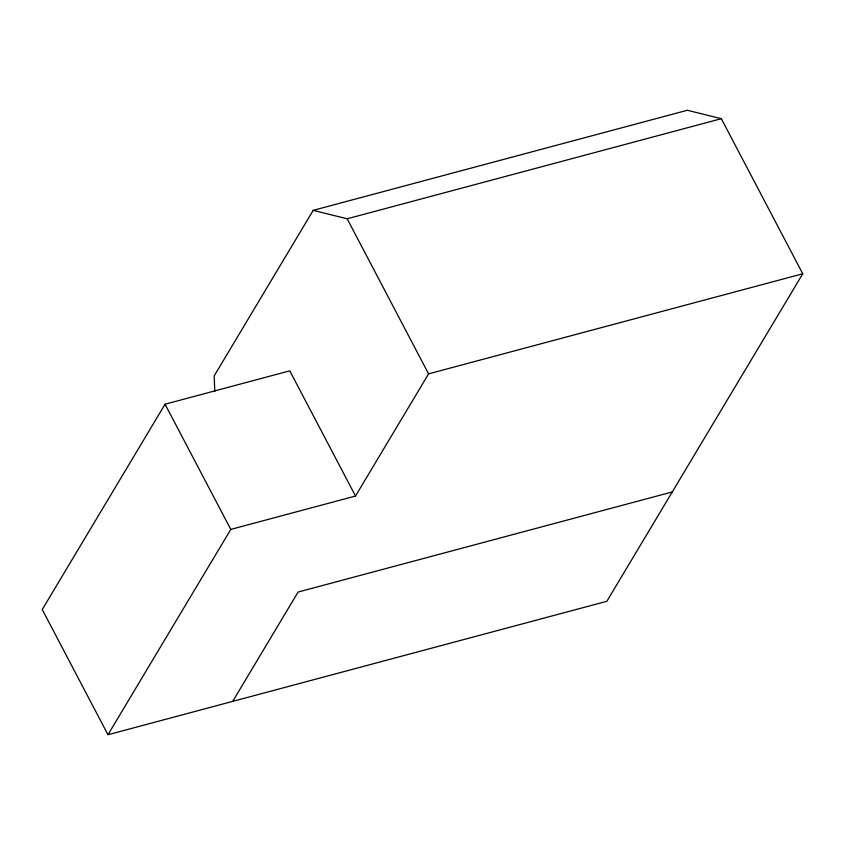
<?xml version="1.0" encoding="UTF-8"?>
<svg xmlns="http://www.w3.org/2000/svg" width="845" height="845" viewBox="0 0 845 845"><rect width="100%" height="100%" fill="white"/><g stroke="black" fill="none" stroke-linecap="round" stroke-linejoin="round"><path stroke-width="1.27" d="M107.98 734.738L230.791 529.403L355.513 496.036L289.782 370.839L165.06 404.206L42.25 609.541L107.98 734.738L606.868 601.291L802.75 273.769L721.324 118.691L687.355 110.262L313.199 210.352L214.176 375.909L214.81 391.488M232.702 701.382L298.105 592.039L672.261 491.948M355.513 496.036L428.584 373.86L802.75 273.769M313.199 210.352L347.168 218.781L721.324 118.691M347.168 218.781L428.584 373.86M165.06 404.206L230.791 529.403"/></g></svg>
